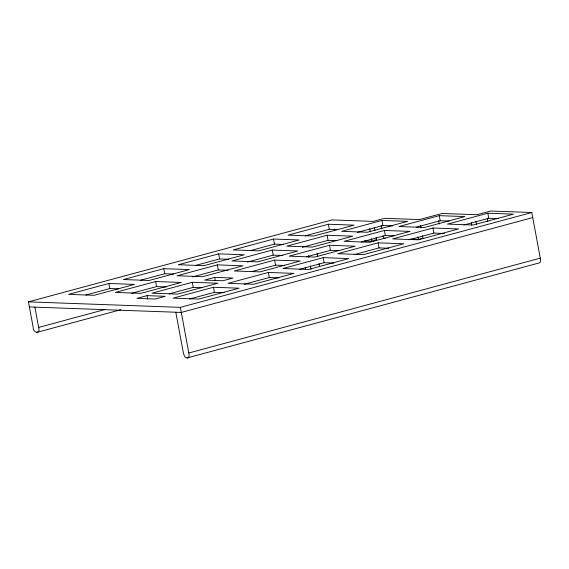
<?xml version="1.0" encoding="UTF-8"?>
<svg xmlns="http://www.w3.org/2000/svg" width="569" height="569" viewBox="0 0 569 569"><rect width="100%" height="100%" fill="white"/><g stroke="black" fill="none" stroke-linecap="round" stroke-linejoin="round"><path stroke-width="0.85" d="M34.88 307.132L38.642 327.417C40.982 334.593 32.789 333.164 33.151 327.218L28.45 301.862L332.09 219.918L373.193 221.405L384.651 218.311L419.509 219.57L442.141 213.467L477 214.726L490.713 211.021L531.816 212.507L540.273 258.148C540.685 259.813 541.041 263.291 538.466 263.12L187.016 357.972L184.975 357.026L183.538 353.854L175.807 312.232M108.892 283.476L68.557 294.365L94.177 295.29L134.512 284.408L108.892 283.476L109.831 288.547L118.665 288.867M163.772 268.668L123.437 279.55L149.057 280.481L189.385 269.592L163.772 268.668L164.711 273.739L173.545 274.059M218.645 253.859L178.317 264.741L203.937 265.666L244.265 254.784L218.645 253.859L219.591 258.931L228.425 259.251M273.525 239.051L233.198 249.933L258.81 250.858L299.145 239.976L273.525 239.051L274.464 244.122L283.298 244.435M328.405 224.236L288.078 235.125L313.69 236.05L354.025 225.16L328.405 224.236L329.344 229.307L337.296 229.599M85.805 295.034L109.831 288.547M140.685 280.225L164.711 273.739M195.558 265.41L219.591 258.931M250.438 250.602L274.464 244.122M305.318 235.794L329.344 229.307M155.629 281.534L115.294 292.416L140.913 293.341L181.241 282.459L155.629 281.534L156.567 286.605L166.283 286.954M217.365 264.87L177.03 275.759L202.649 276.683L242.984 265.801L217.365 264.87L218.304 269.941L228.02 270.296M272.245 250.061L231.91 260.943L257.529 261.875L297.857 250.986L272.245 250.061L273.184 255.132L282.9 255.481M327.118 235.253L286.79 246.135L312.409 247.06L352.737 236.178L327.118 235.253L328.064 240.324L336.898 240.644M381.998 220.438L341.67 231.327L367.282 232.252L407.617 221.369L381.998 220.438L382.937 225.516L392.66 225.865M131.681 293.32L156.567 286.605M192.564 276.89L218.304 269.941M247.437 262.081L273.184 255.132M302.317 247.273L328.064 240.324M357.197 232.458L382.937 225.516M192.322 282.295L151.994 293.177L177.613 294.109L217.941 283.22L192.322 282.295L193.268 287.366L202.102 287.686M274.642 260.083L234.314 270.965L259.926 271.89L300.261 261.007L274.642 260.083L275.581 265.154L284.415 265.474M329.522 245.267L289.194 256.157L314.806 257.081L355.141 246.199L329.522 245.267L330.461 250.346L338.413 250.63M384.402 230.459L344.067 241.341L369.686 242.273L410.014 231.384L384.402 230.459L385.341 235.53L394.175 235.851M439.275 215.651L398.947 226.533L424.566 227.458L464.894 216.576L439.275 215.651L440.221 220.722L449.055 221.042M147.015 295.645L136.93 298.369L155.23 299.031L165.309 296.307L147.015 295.645L147.641 299.024M214.712 277.373L204.627 280.097L222.927 280.759L233.006 278.035L214.712 277.373L215.338 280.759M38.642 327.417L105.542 309.365M169.242 293.853L193.268 287.366M251.555 271.633L275.581 265.154M306.435 256.825L330.461 250.346M361.315 242.017L385.341 235.53M416.195 227.209L440.221 220.722M364.21 240.964L372.026 241.242L376.635 239.997L376.166 237.465M36.836 332.388L120.891 309.707M213.46 287.26L173.132 298.142L198.752 299.066L239.08 288.184L213.46 287.26L214.406 292.331L224.122 292.679M268.34 272.451L228.013 283.334L253.625 284.258L293.96 273.376L268.34 272.451L269.279 277.523L278.995 277.871M323.22 257.636L282.893 268.525L308.505 269.45L348.84 258.568L323.22 257.636L324.159 262.707L333.875 263.063M378.101 242.828L337.766 253.71L363.385 254.642L403.713 243.752L378.101 242.828L379.039 247.899L388.755 248.255M432.981 228.02L392.646 238.902L418.265 239.826L458.593 228.944L432.981 228.02L433.919 233.091L444.517 233.475M487.853 213.211L447.526 224.094L473.145 225.018L513.473 214.136L487.853 213.211L488.792 218.283L498.515 218.631M189.52 299.045L214.406 292.331M244.4 284.237L269.279 277.523M299.273 269.429L324.159 262.707M354.153 254.613L379.039 247.899M409.033 239.805L433.919 233.091M463.913 224.997L488.792 218.283M410.505 239.129L418.35 239.414L422.959 238.169L422.49 235.63M28.45 301.862L180.359 307.36L531.816 212.507M532.755 217.578L181.298 312.431L29.389 306.933M187.016 357.972C189.591 358.143 189.235 354.658 188.816 353L540.273 258.148M385.234 238.212L383.492 238.148L383.022 235.616M374.9 239.94L376.635 239.997M487.206 218.183L487.832 221.561M475.94 221.405L476.566 224.783M471.331 222.65L471.801 225.182M438.628 220.623L439.254 224.008M420.605 225.488L421.074 228.027M417.881 236.875L418.35 239.414M381.138 225.473L381.771 228.852M374.288 227.323L374.914 230.701M369.679 228.567L370.305 231.946M371.557 238.71L372.026 241.242M334.38 228.966L334.693 230.658M317.089 253.191L317.737 256.655M319.017 263.589L319.501 266.192M308.448 255.524L308.768 257.252M310.375 265.922L311.023 269.393M305.212 267.458L305.532 269.194M180.359 307.36L188.816 353"/></g></svg>
